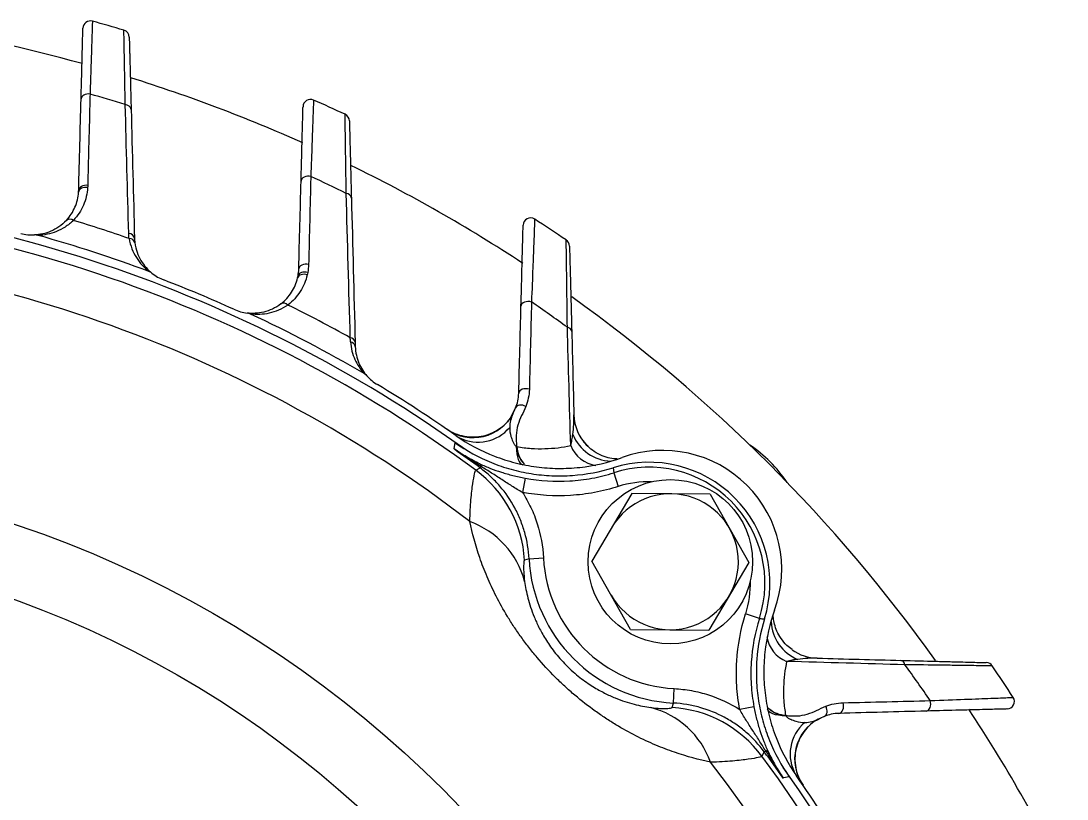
# Paper-space layout '_Right' of a CAD drawing. Header units: inches. Extents: x -10.2 to 6.6, y -6.2 to 9.3.
# Drawn here: x 1.468 to 5.795, y 3.172 to 6.392 of the extents above; entities that cross this region are included whole.
import ezdxf

# ---------------------------------------------------------------- set-up
doc = ezdxf.new("R2010")
doc.units = ezdxf.units.IN
doc.header["$MEASUREMENT"] = 0

psp = doc.layouts.new('_Right')

# ---------------------------------------------------------------- linework, layer by layer
at = {"color": 7, "linetype": 'Continuous', "lineweight": 25}
for p, q in [((3.4977, 4.7577), (3.5143, 4.7906)), ((3.3681, 4.5423), (3.3723, 4.5479)), ((3.9177, 4.5434), (3.9201, 4.5227)), ((3.3494, 4.533), (3.3681, 4.5423)), ((3.5539, 4.5), (3.5429, 4.4411)), ((3.9201, 4.5227), (3.9383, 4.4656)), ((3.9946, 4.4367), (3.8298, 4.1572)), ((4.3191, 4.4338), (3.9946, 4.4367)), ((4.3191, 4.4338), (4.4787, 4.1513)), ((3.5696, 4.167), (3.5513, 4.1611)), ((3.5696, 4.167), (3.6295, 4.1702)), ((3.9895, 3.8747), (3.8298, 4.1572)), ((4.4787, 4.1513), (4.3139, 3.8718)), ((4.5227, 3.9201), (4.4656, 3.9383)), ((3.9895, 3.8747), (4.3139, 3.8718)), ((4.167, 3.5696), (4.1702, 3.6295)), ((4.1611, 3.5513), (4.167, 3.5696)), ((4.5, 3.5539), (4.4411, 3.5429)), ((4.7599, 3.499), (4.7774, 3.5086)), ((4.5423, 3.3681), (4.533, 3.3494)), ((4.5423, 3.3681), (4.5479, 3.3723))]:
    psp.add_line(p, q, dxfattribs=at)
at = {"color": 7, "linetype": 'Continuous', "lineweight": 25, "flags": 128}
for points in [[(1.7541, 6.0895), (1.7473, 6.09), (1.7406, 6.0895), (1.7343, 6.088), (1.7286, 6.0855), (1.7238, 6.0822), (1.7202, 6.0783), (1.7179, 6.0739), (1.717, 6.0693)], [(1.7445, 5.7115), (1.7377, 5.712), (1.731, 5.7116), (1.7246, 5.7101), (1.7188, 5.7076), (1.714, 5.7043), (1.7103, 5.7004), (1.708, 5.696), (1.7071, 5.6913)], [(2.6671, 5.7485), (2.66, 5.7495), (2.6529, 5.7494), (2.646, 5.7482), (2.6397, 5.7459), (2.6344, 5.7427), (2.6304, 5.7388), (2.6278, 5.7343), (2.6269, 5.7295)], [(1.7441, 5.7028), (1.7374, 5.7034), (1.7308, 5.7031), (1.7245, 5.7018), (1.7188, 5.6996), (1.7139, 5.6965), (1.7102, 5.6927), (1.7078, 5.6884), (1.7068, 5.6838)], [(2.658, 5.3845), (2.6509, 5.3856), (2.6437, 5.3856), (2.6367, 5.3844), (2.6304, 5.3821), (2.625, 5.3789), (2.6209, 5.375), (2.6183, 5.3705), (2.6173, 5.3657)], [(2.6523, 5.3412), (2.6459, 5.343), (2.6393, 5.3437), (2.6328, 5.3435), (2.6268, 5.3422), (2.6216, 5.3399), (2.6173, 5.3368), (2.6142, 5.333), (2.6124, 5.3286)], [(2.6544, 5.351), (2.6478, 5.3526), (2.641, 5.3532), (2.6344, 5.3528), (2.6283, 5.3513), (2.623, 5.3488), (2.6188, 5.3455), (2.6158, 5.3415), (2.6142, 5.337)], [(3.5798, 5.2291), (3.5725, 5.2306), (3.5649, 5.231), (3.5575, 5.2301), (3.5507, 5.2281), (3.5448, 5.225), (3.5403, 5.2212), (3.5375, 5.2167), (3.5364, 5.2119)], [(3.571, 4.8685), (3.5636, 4.8701), (3.556, 4.8705), (3.5484, 4.8697), (3.5415, 4.8678), (3.5355, 4.8648), (3.531, 4.8609), (3.5281, 4.8565), (3.527, 4.8516)], [(3.5562, 4.797), (3.55, 4.7998), (3.5435, 4.8017), (3.5369, 4.8024), (3.5307, 4.8021), (3.525, 4.8006), (3.5203, 4.7981), (3.5166, 4.7947), (3.5143, 4.7906)], [(3.2594, 4.6209), (3.2598, 4.6225), (3.2646, 4.6461)], [(3.5163, 4.6318), (3.5172, 4.6159), (3.5189, 4.6015), (3.5214, 4.5888), (3.5247, 4.578), (3.5288, 4.5693), (3.5335, 4.5626), (3.5388, 4.5582), (3.5447, 4.556)], [(3.5192, 4.6309), (3.5191, 4.6309), (3.519, 4.631), (3.5189, 4.6311), (3.5188, 4.6311), (3.5187, 4.6312), (3.5186, 4.6313), (3.5185, 4.6313), (3.5184, 4.6314)], [(4.7906, 3.5143), (4.7947, 3.5166), (4.7981, 3.5203), (4.8006, 3.525), (4.8021, 3.5307), (4.8024, 3.5369), (4.8017, 3.5435), (4.7998, 3.55), (4.797, 3.5562)], [(4.8516, 3.527), (4.8565, 3.5281), (4.8609, 3.531), (4.8648, 3.5355), (4.8678, 3.5415), (4.8697, 3.5484), (4.8705, 3.556), (4.8701, 3.5636), (4.8685, 3.571)], [(5.2119, 3.5364), (5.2167, 3.5375), (5.2212, 3.5403), (5.225, 3.5448), (5.2281, 3.5507), (5.2301, 3.5575), (5.231, 3.5649), (5.2306, 3.5725), (5.2291, 3.5798)], [(4.6318, 3.5163), (4.6159, 3.5172), (4.6015, 3.5189), (4.5888, 3.5214), (4.578, 3.5247), (4.5693, 3.5288), (4.5626, 3.5335), (4.5582, 3.5388), (4.556, 3.5447)], [(4.6314, 3.5184), (4.6313, 3.5185), (4.6313, 3.5186), (4.6312, 3.5187), (4.6311, 3.5188), (4.6311, 3.5189), (4.631, 3.519), (4.6309, 3.5191), (4.6309, 3.5192)], [(4.6461, 3.2646), (4.6225, 3.2598), (4.6209, 3.2594)]]:
    psp.add_lwpolyline(points, dxfattribs=at)
at = {"color": 7, "linetype": 'Continuous', "lineweight": 25}
for centre, radius in [((0, 0), 4.5436), ((4.1543, 4.1543), 0.34), ((0, 0), 4.2493)]:
    psp.add_circle(centre, radius, dxfattribs=at)
for centre, radius, start, end in [((0, 0), 6.4497, 74.51893, 80.97942), ((1.7557, 6.3612), 0.031, 74.5706, 178.5), ((0, 0), 6.63, 73.39954, 74.57063), ((1.8853, 6.324), 0.031, 1.5, 73.3995), ((0, 0), 6.4497, 65.89964, 72.65992), ((0, 0), 6.3371, 72.55583, 73.93109), ((2.6659, 6.0365), 0.031, 66.1724, 178.5), ((0, 0), 6.63, 64.93505, 66.17236), ((1.8997, 6.0208), 0.0249, 11.1174, 89.9612), ((2.7956, 5.9776), 0.031, 1.5, 64.935), ((0, 0), 6.4497, 56.67119, 63.94518), ((0, 0), 6.3371, 63.64015, 65.11074), ((0, 0), 5.6801, 54.2831, 88.4897), ((2.8121, 5.655), 0.0232, 10.8229, 86.1064), ((1.6707, 5.5483), 0.0236, 51.7342, 127.6916), ((0, 0), 5.8163, 70.76816, 73.15701), ((3.5762, 5.546), 0.031, 57.185, 178.5), ((0, 0), 6.63, 55.83281, 57.18496), ((1.5172, 5.6964), 0.19, 255.0861, 272.2367), ((0, 0), 5.7161, 69.5488, 74.3764), ((1.9139, 5.4878), 0.0246, 11.0321, 89.1758), ((1.9167, 5.4681), 0.0236, 16.2336, 92.1909), ((3.7061, 5.46), 0.031, 1.5, 55.8328), ((2.128, 5.4975), 0.19, 231.6885, 248.8391), ((0, 0), 5.705, 65.6834, 68.8391), ((0, 0), 6.4497, 35.5008, 54.48954), ((2.4274, 5.372), 0.19, 245.6834, 262.834), ((2.5546, 5.2008), 0.0236, 42.3316, 118.2889), ((0, 0), 5.8163, 60.88192, 63.75436), ((0, 0), 6.3371, 53.96252, 55.60499), ((0, 0), 5.7161, 59.6547, 64.9737), ((3.7256, 5.1034), 0.0211, 10.9996, 82.8595), ((2.8283, 5.0586), 0.0227, 10.8137, 85.0623), ((2.8282, 5.0415), 0.0231, 8.9505, 82.225), ((3.041, 5.0501), 0.19, 221.7944, 238.945), ((0, 0), 5.705, 55.0469, 58.945), ((3.3385, 4.8559), 0.1878, 235.5575, 331.2409), ((3.9432, 4.7669), 0.1879, 181.502, 224.323), ((3.5101, 4.5898), 0.0425, 78.665, 81.6488), ((4.1543, 4.1543), 0.5841, 34.2131, 55.7869), ((0, 0), 5.6548, 53.4428, 54.8021), ((4.1224, 4.1224), 0.4926, 340.0544, 109.9456), ((3.358, 4.5481), 0.0144, 359.1964, 52.0168), ((4.0659, 4.0659), 0.5, 342.7666, 107.2334), ((4.0659, 4.0659), 0.4795, 342.2989, 107.7011), ((3.052, 4.1308), 0.5002, 3.4687, 53.5209), ((4.0659, 4.0659), 0.4196, 88.5259, 107.7011), ((4.1543, 4.1543), 0.281, 209.4753, 149.4753), ((3.2022, 3.9806), 0.3613, 14.8601, 70.1285), ((4.2002, 4.2002), 0.6315, 183.0111, 266.9889), ((4.2002, 4.2002), 0.5716, 183.0111, 266.9889), ((4.0659, 4.0659), 0.4196, 342.2989, 1.4741), ((4.7669, 3.9432), 0.1879, 234.4958, 268.499), ((5.1034, 3.7256), 0.0211, 7.1405, 79.0004), ((0, 0), 6.3371, 34.39501, 36.03748), ((5.46, 3.7061), 0.031, 34.1672, 88.5), ((0, 0), 6.63, 32.81504, 34.16719), ((5.546, 3.5762), 0.031, 271.5, 32.815), ((3.9806, 3.2022), 0.3613, 19.8715, 75.1399), ((4.1308, 3.052), 0.5002, 36.4791, 86.5313), ((4.5898, 3.5101), 0.0425, 8.3512, 11.335), ((0, 0), 6.4497, 26.04214, 33.33636), ((4.819, 3.3592), 0.1696, 129.7517, 210.9785), ((4.8559, 3.3385), 0.1878, 118.7591, 214.4425), ((0, 0), 5.6362, 323.54, 36.46), ((0, 0), 5.6548, 35.1979, 36.5572), ((4.5481, 3.358), 0.0144, 37.9832, 90.8036), ((0, 0), 5.4518, 322.4177, 37.5823), ((0, 0), 5.6801, 324.2831, 35.5637), ((0, 0), 5.705, 31.055, 34.9531)]:
    psp.add_arc(centre, radius, start, end, dxfattribs=at)
at = {"color": 8, "linetype": 'Continuous', "lineweight": 25}
for centre, radius, start, end in [((0, 0), 5.6362, 53.54, 88.4064), ((0, 0), 5.4518, 52.4177, 88.0974), ((3.3583, 4.8206), 0.1714, 243.528, 320.0211), ((3.9149, 4.7478), 0.1773, 202.0937, 267.7752), ((3.6184, 4.6314), 0.0998, 180.3434, 226.9965), ((3.6364, 4.6376), 0.1174, 183.3128, 220.299), ((3.8652, 4.6844), 0.1328, 201.7764, 261.805), ((4.748, 3.915), 0.1775, 182.6961, 247.8825), ((4.6851, 3.866), 0.1339, 189.3684, 248.0654), ((4.6314, 3.6184), 0.0998, 223.0035, 269.6566), ((4.6376, 3.6364), 0.1174, 229.701, 266.6872)]:
    psp.add_arc(centre, radius, start, end, dxfattribs=at)
at = {"color": 7, "linetype": 'Continuous', "lineweight": 25}
for points, knots in [([(1.717, 6.0693), (1.7182, 6.1155), (1.7193, 6.1565), (1.7207, 6.2107), (1.7212, 6.2275), (1.722, 6.2585), (1.7223, 6.2727), (1.7233, 6.3104), (1.7238, 6.3295), (1.7243, 6.3488), (1.7245, 6.3538), (1.7246, 6.3603), (1.7247, 6.362), (1.7247, 6.362)], [0, 0, 0, 0, 0.25, 0.25, 0.375, 0.375, 0.5, 0.5, 0.75, 0.75, 0.875, 0.875, 1, 1, 1, 1]), ([(1.7639, 6.391), (1.7639, 6.391), (1.7639, 6.3894), (1.7636, 6.3826), (1.7635, 6.3776), (1.7628, 6.3578), (1.7622, 6.3383), (1.7609, 6.2997), (1.7605, 6.2851), (1.7594, 6.2533), (1.7589, 6.2359), (1.7576, 6.1985), (1.757, 6.1784), (1.7556, 6.1358), (1.7548, 6.1133), (1.7541, 6.0895)], [0, 0, 0, 0, 0.125, 0.125, 0.25, 0.25, 0.5, 0.5, 0.625, 0.625, 0.75, 0.75, 0.875, 0.875, 1, 1, 1, 1]), ([(1.8997, 6.0457), (1.8993, 6.0697), (1.8989, 6.0926), (1.8981, 6.136), (1.8977, 6.1565), (1.8967, 6.2135), (1.8961, 6.2458), (1.8954, 6.2855), (1.8952, 6.2973), (1.8948, 6.3177), (1.8947, 6.3262), (1.8944, 6.3399), (1.8943, 6.3451), (1.8942, 6.3519), (1.8942, 6.3537), (1.8942, 6.3537)], [0, 0, 0, 0, 0.125, 0.125, 0.25, 0.25, 0.5, 0.5, 0.625, 0.625, 0.75, 0.75, 0.875, 0.875, 1, 1, 1, 1]), ([(1.9163, 6.3248), (1.9163, 6.3248), (1.9165, 6.318), (1.917, 6.2983), (1.9172, 6.2901), (1.9176, 6.2754), (1.9177, 6.27), (1.918, 6.2586), (1.9182, 6.2525), (1.919, 6.2204), (1.9199, 6.189), (1.9213, 6.1335), (1.9218, 6.1135), (1.9229, 6.0713), (1.9235, 6.049), (1.9241, 6.0256)], [0, 0, 0, 0, 0.25, 0.25, 0.375, 0.375, 0.4375, 0.4375, 0.5, 0.5, 0.75, 0.75, 0.875, 0.875, 1, 1, 1, 1]), ([(1.7541, 6.0895), (1.7537, 6.0747), (1.7533, 6.0598), (1.7529, 6.045), (1.7514, 5.9856), (1.7499, 5.9261), (1.7484, 5.8667), (1.7471, 5.815), (1.7458, 5.7632), (1.7445, 5.7115)], [0, 0, 0, 0, 0.0015748, 0.0015748, 0.0015748, 0.007874, 0.007874, 0.007874, 0.01335208, 0.01335208, 0.01335208, 0.01335208]), ([(2.6784, 6.0649), (2.6784, 6.0649), (2.6784, 6.0631), (2.6781, 6.0559), (2.6779, 6.0505), (2.6772, 6.0294), (2.6764, 6.0087), (2.675, 5.9679), (2.6744, 5.9526), (2.6732, 5.9191), (2.6726, 5.9009), (2.6705, 5.842), (2.6689, 5.7976), (2.6671, 5.7485)], [0, 0, 0, 0, 0.125, 0.125, 0.25, 0.25, 0.5, 0.5, 0.625, 0.625, 0.75, 0.75, 1, 1, 1, 1]), ([(2.6269, 5.7295), (2.6281, 5.7773), (2.6292, 5.8202), (2.6307, 5.8769), (2.6312, 5.8946), (2.6318, 5.9191), (2.632, 5.927), (2.6324, 5.9419), (2.6326, 5.949), (2.6335, 5.9823), (2.634, 6.0026), (2.6346, 6.0233), (2.6347, 6.0286), (2.6349, 6.0356), (2.6349, 6.0373), (2.6349, 6.0373)], [0, 0, 0, 0, 0.25, 0.25, 0.375, 0.375, 0.4375, 0.4375, 0.5, 0.5, 0.75, 0.75, 0.875, 0.875, 1, 1, 1, 1]), ([(2.8137, 5.6782), (2.8134, 5.7033), (2.813, 5.7273), (2.8123, 5.7728), (2.812, 5.7944), (2.8111, 5.855), (2.8106, 5.8895), (2.8099, 5.932), (2.8097, 5.9447), (2.8094, 5.9666), (2.8092, 5.9759), (2.809, 5.9907), (2.8089, 5.9963), (2.8088, 6.0038), (2.8088, 6.0056), (2.8088, 6.0056)], [0, 0, 0, 0, 0.125, 0.125, 0.25, 0.25, 0.5, 0.5, 0.625, 0.625, 0.75, 0.75, 0.875, 0.875, 1, 1, 1, 1]), ([(2.8266, 5.9784), (2.8266, 5.9784), (2.8268, 5.971), (2.8274, 5.9496), (2.8276, 5.9407), (2.8282, 5.9193), (2.8285, 5.907), (2.8296, 5.8655), (2.8305, 5.8319), (2.832, 5.7727), (2.8326, 5.7516), (2.8337, 5.7072), (2.8343, 5.6839), (2.835, 5.6594)], [0, 0, 0, 0, 0.25, 0.25, 0.375, 0.375, 0.5, 0.5, 0.75, 0.75, 0.875, 0.875, 1, 1, 1, 1]), ([(2.6671, 5.7485), (2.6667, 5.7333), (2.6663, 5.7181), (2.6659, 5.7028), (2.6644, 5.6419), (2.6629, 5.5809), (2.6614, 5.5198), (2.6603, 5.4748), (2.6591, 5.4297), (2.658, 5.3845)], [0, 0, 0, 0, 0.0015748, 0.0015748, 0.0015748, 0.00787401, 0.00787401, 0.00787401, 0.0125202, 0.0125202, 0.0125202, 0.0125202]), ([(1.6562, 5.5669), (1.6718, 5.5836), (1.6834, 5.6019), (1.696, 5.6313), (1.6994, 5.6415), (1.7044, 5.6623), (1.706, 5.673), (1.7068, 5.6838)], [0, 0, 0, 0, 0.5, 0.5, 0.75, 0.75, 1, 1, 1, 1]), ([(1.7441, 5.7028), (1.7433, 5.6901), (1.7414, 5.6777), (1.7355, 5.6534), (1.7316, 5.6415), (1.7168, 5.6073), (1.7033, 5.5861), (1.6853, 5.5668)], [0, 0, 0, 0, 0.25, 0.25, 0.5, 0.5, 1, 1, 1, 1]), ([(1.6562, 5.5669), (1.6463, 5.5563), (1.6359, 5.5475), (1.6144, 5.5327), (1.6033, 5.5266), (1.5695, 5.5121), (1.5469, 5.5074), (1.5246, 5.5066)], [0, 0, 0, 0, 0.25, 0.25, 0.5, 0.5, 1, 1, 1, 1]), ([(1.6853, 5.5668), (1.6745, 5.556), (1.6631, 5.547), (1.6396, 5.5318), (1.6273, 5.5256), (1.6024, 5.5157), (1.5897, 5.512), (1.5645, 5.5068), (1.552, 5.5053), (1.5394, 5.5049)], [0, 0, 0, 0, 0.25, 0.25, 0.5, 0.5, 0.75, 0.75, 1, 1, 1, 1]), ([(3.5364, 5.2119), (3.5378, 5.2625), (3.539, 5.3084), (3.5406, 5.3698), (3.5411, 5.389), (3.5418, 5.4159), (3.542, 5.4245), (3.5424, 5.4408), (3.5426, 5.4486), (3.5436, 5.4852), (3.5442, 5.5078), (3.5448, 5.531), (3.5449, 5.5369), (3.5451, 5.5448), (3.5452, 5.5468), (3.5452, 5.5468)], [0, 0, 0, 0, 0.25, 0.25, 0.375, 0.375, 0.4375, 0.4375, 0.5, 0.5, 0.75, 0.75, 0.875, 0.875, 1, 1, 1, 1]), ([(3.593, 5.572), (3.593, 5.572), (3.5929, 5.57), (3.5926, 5.562), (3.5924, 5.556), (3.5915, 5.5324), (3.5906, 5.5094), (3.5892, 5.4722), (3.5889, 5.4643), (3.5882, 5.4477), (3.5879, 5.4389), (3.5869, 5.4115), (3.5861, 5.3917), (3.5836, 5.3283), (3.5818, 5.281), (3.5798, 5.2291)], [0, 0, 0, 0, 0.125, 0.125, 0.25, 0.25, 0.5, 0.5, 0.5625, 0.5625, 0.625, 0.625, 0.75, 0.75, 1, 1, 1, 1]), ([(1.9158, 5.4917), (1.9182, 5.4767), (1.9221, 5.4627), (1.9322, 5.4365), (1.9384, 5.4243), (1.9528, 5.4016), (1.9608, 5.3911), (1.9781, 5.3721), (1.9874, 5.3635), (1.9972, 5.3558)], [0, 0, 0, 0, 0.25, 0.25, 0.5, 0.5, 0.75, 0.75, 1, 1, 1, 1]), ([(1.9394, 5.4747), (1.9411, 5.4603), (1.9444, 5.447), (1.953, 5.4224), (1.9584, 5.411), (1.9772, 5.3794), (1.9928, 5.3622), (2.0102, 5.3484)], [0, 0, 0, 0, 0.25, 0.25, 0.5, 0.5, 1, 1, 1, 1]), ([(3.7282, 5.1244), (3.7275, 5.1781), (3.7269, 5.2273), (3.726, 5.2936), (3.7258, 5.3145), (3.7253, 5.3528), (3.725, 5.3703), (3.7246, 5.4021), (3.7244, 5.4163), (3.7242, 5.4349), (3.7241, 5.4406), (3.7239, 5.4511), (3.7239, 5.4559), (3.7237, 5.4686), (3.7236, 5.475), (3.7235, 5.4835), (3.7235, 5.4857), (3.7235, 5.4857)], [0, 0, 0, 0, 0.25, 0.25, 0.375, 0.375, 0.5, 0.5, 0.625, 0.625, 0.6875, 0.6875, 0.75, 0.75, 0.875, 0.875, 1, 1, 1, 1]), ([(3.7371, 5.4608), (3.7371, 5.4608), (3.7373, 5.4524), (3.7378, 5.4318), (3.7379, 5.4272), (3.7382, 5.417), (3.7383, 5.4114), (3.7388, 5.3932), (3.7392, 5.3793), (3.74, 5.3482), (3.7405, 5.331), (3.7414, 5.2934), (3.742, 5.273), (3.7437, 5.208), (3.7449, 5.1599), (3.7463, 5.1075)], [0, 0, 0, 0, 0.25, 0.25, 0.3125, 0.3125, 0.375, 0.375, 0.5, 0.5, 0.625, 0.625, 0.75, 0.75, 1, 1, 1, 1]), ([(2.5435, 5.2216), (2.5615, 5.2355), (2.576, 5.2516), (2.5932, 5.2786), (2.5982, 5.2881), (2.6066, 5.3078), (2.6099, 5.318), (2.6124, 5.3286)], [0, 0, 0, 0, 0.5, 0.5, 0.75, 0.75, 1, 1, 1, 1]), ([(2.6523, 5.3412), (2.6495, 5.3288), (2.6456, 5.3169), (2.6358, 5.2939), (2.63, 5.2828), (2.6098, 5.2515), (2.593, 5.2328), (2.5721, 5.2167)], [0, 0, 0, 0, 0.25, 0.25, 0.5, 0.5, 1, 1, 1, 1]), ([(2.5435, 5.2216), (2.532, 5.2127), (2.5202, 5.2057), (2.4966, 5.1946), (2.4847, 5.1904), (2.4489, 5.1817), (2.4258, 5.1807), (2.4037, 5.1835)], [0, 0, 0, 0, 0.25, 0.25, 0.5, 0.5, 1, 1, 1, 1]), ([(2.5721, 5.2167), (2.5597, 5.2078), (2.547, 5.2008), (2.5213, 5.1896), (2.5082, 5.1855), (2.4819, 5.1798), (2.4688, 5.1782), (2.4432, 5.1772), (2.4305, 5.1778), (2.4181, 5.1794)], [0, 0, 0, 0, 0.25, 0.25, 0.5, 0.5, 0.75, 0.75, 1, 1, 1, 1]), ([(2.8313, 5.0644), (2.833, 5.0376), (2.8397, 5.0135), (2.8546, 4.9805), (2.8604, 4.97), (2.8732, 4.9505), (2.8802, 4.9414), (2.8878, 4.9329)], [0, 0, 0, 0, 0.5, 0.5, 0.75, 0.75, 1, 1, 1, 1]), ([(2.8511, 5.0451), (2.8514, 5.0323), (2.853, 5.0203), (2.858, 4.9976), (2.8615, 4.9868), (2.87, 4.9665), (2.8751, 4.9569), (2.8864, 4.9392), (2.8926, 4.931), (2.8993, 4.9235)], [0, 0, 0, 0, 0.25, 0.25, 0.5, 0.5, 0.75, 0.75, 1, 1, 1, 1]), ([(3.5032, 4.7655), (3.4968, 4.7541), (3.4892, 4.7435), (3.4718, 4.7239), (3.4622, 4.715), (3.4466, 4.7034), (3.4411, 4.6997), (3.4298, 4.693), (3.424, 4.6899), (3.4061, 4.6816), (3.3937, 4.6773), (3.3681, 4.6714), (3.3548, 4.6697), (3.3285, 4.6691), (3.3154, 4.6702), (3.2766, 4.6775), (3.2513, 4.6879), (3.2296, 4.7029)], [0, 0, 0, 0, 0.125, 0.125, 0.25, 0.25, 0.3125, 0.3125, 0.375, 0.375, 0.5, 0.5, 0.625, 0.625, 0.75, 0.75, 1, 1, 1, 1]), ([(3.5032, 4.7655), (3.4993, 4.7567), (3.4958, 4.7481), (3.491, 4.7301), (3.4897, 4.7207), (3.4896, 4.7105)], [0, 0, 0, 0, 0.5, 0.5, 1, 1, 1, 1]), ([(3.5562, 4.797), (3.5458, 4.771), (3.5318, 4.7471), (3.5197, 4.7062), (3.5173, 4.6919), (3.5157, 4.6624), (3.5165, 4.6471), (3.5184, 4.6314)], [0, 0, 0, 0, 0.5, 0.5, 0.75, 0.75, 1, 1, 1, 1]), ([(3.2684, 4.6759), (3.318, 4.6413), (3.3706, 4.6133), (3.4402, 4.5862), (3.4543, 4.5812), (3.4829, 4.572), (3.4975, 4.5678), (3.5412, 4.5566), (3.5706, 4.5509), (3.6297, 4.5431), (3.6594, 4.5409), (3.7043, 4.5404), (3.7193, 4.5407), (3.7494, 4.5421), (3.7645, 4.5433), (3.8392, 4.5514), (3.8976, 4.5649), (3.9544, 4.5855)], [0, 0, 0, 0, 0.25, 0.25, 0.3125, 0.3125, 0.375, 0.375, 0.5, 0.5, 0.625, 0.625, 0.6875, 0.6875, 0.75, 0.75, 1, 1, 1, 1]), ([(3.4896, 4.7105), (3.4895, 4.6985), (3.4913, 4.6857), (3.4969, 4.6657), (3.4993, 4.6589), (3.504, 4.6485), (3.5058, 4.645), (3.5089, 4.6398), (3.5101, 4.6381), (3.5121, 4.6356), (3.5128, 4.6347), (3.5144, 4.6332), (3.5152, 4.6324), (3.5163, 4.6318)], [0, 0, 0, 0, 0.5, 0.5, 0.75, 0.75, 0.875, 0.875, 0.9375, 0.9375, 0.96875, 0.96875, 1, 1, 1, 1]), ([(3.7419, 4.6351), (3.7441, 4.6428), (3.7457, 4.6505), (3.7485, 4.6658), (3.7496, 4.6735), (3.7506, 4.6811)], [0, 0, 0, 0, 0.5, 0.5, 1, 1, 1, 1]), ([(3.2646, 4.6461), (3.3116, 4.613), (3.3616, 4.5859), (3.4406, 4.5539), (3.4676, 4.5447), (3.523, 4.5293), (3.5509, 4.5233), (3.607, 4.5145), (3.6352, 4.5116), (3.692, 4.5092), (3.7206, 4.5096), (3.8066, 4.5158), (3.8628, 4.5264), (3.9177, 4.5434)], [0, 0, 0, 0, 0.25, 0.25, 0.375, 0.375, 0.5, 0.5, 0.625, 0.625, 0.75, 0.75, 1, 1, 1, 1]), ([(3.5163, 4.6318), (3.5165, 4.6316), (3.5169, 4.6314), (3.5172, 4.6312), (3.5175, 4.631), (3.5179, 4.6309), (3.5182, 4.6308), (3.5183, 4.6308), (3.5184, 4.6308), (3.5185, 4.6308)], [0, 0, 0, 0, 0.00002793779, 0.00002793779, 0.00002793779, 0.00005642103, 0.00005642103, 0.00005642103, 0.00006631819, 0.00006631819, 0.00006631819, 0.00006631819]), ([(3.5192, 4.6309), (3.5391, 4.6273), (3.5589, 4.6249), (3.5976, 4.6222), (3.6165, 4.6218), (3.6721, 4.6233), (3.7076, 4.6278), (3.7419, 4.6351)], [0, 0, 0, 0, 0.25, 0.25, 0.5, 0.5, 1, 1, 1, 1]), ([(3.8143, 4.6319), (3.8076, 4.6373), (3.7997, 4.6439), (3.7945, 4.6526), (3.7937, 4.654)], [0, 0, 0, 0, 0.83811, 1, 1, 1, 1]), ([(3.9335, 4.5799), (3.9309, 4.5799), (3.9196, 4.5801), (3.8949, 4.5846), (3.863, 4.5959), (3.8327, 4.613), (3.8166, 4.6292), (3.8095, 4.6364)], [0, 0, 0, 0, 0.0636481, 0.2761828, 0.5211786, 0.7868167, 1, 1, 1, 1]), ([(3.3668, 4.5595), (3.3479, 4.5683), (3.3295, 4.5779), (3.2938, 4.5983), (3.2763, 4.6093), (3.2594, 4.6209)], [0, 0, 0, 0, 0.5, 0.5, 1, 1, 1, 1]), ([(3.3668, 4.5595), (3.3814, 4.5527), (3.3958, 4.5465), (3.4251, 4.5351), (3.44, 4.5298), (3.4707, 4.52), (3.4866, 4.5154), (3.5198, 4.507), (3.5366, 4.5033), (3.5539, 4.5)], [0, 0, 0, 0, 0.25, 0.25, 0.5, 0.5, 0.75, 0.75, 1, 1, 1, 1]), ([(3.5429, 4.4411), (3.528, 4.4495), (3.5135, 4.4583), (3.4849, 4.4762), (3.4709, 4.4853), (3.4428, 4.5034), (3.4288, 4.5125), (3.4008, 4.5304), (3.3866, 4.5392), (3.3723, 4.5479)], [0, 0, 0, 0, 0.25, 0.25, 0.5, 0.5, 0.75, 0.75, 1, 1, 1, 1]), ([(3.325, 4.3204), (3.3257, 4.3546), (3.3275, 4.3846), (3.3307, 4.4236), (3.3319, 4.4356), (3.3344, 4.4577), (3.3357, 4.4677), (3.3396, 4.4946), (3.342, 4.5081), (3.3463, 4.5269), (3.348, 4.5321), (3.3494, 4.533)], [0, 0, 0, 0, 0.25, 0.25, 0.375, 0.375, 0.5, 0.5, 0.75, 0.75, 1, 1, 1, 1]), ([(3.5696, 4.167), (3.5676, 4.204), (3.5617, 4.24), (3.547, 4.2927), (3.5411, 4.31), (3.5273, 4.3443), (3.5195, 4.3609), (3.4936, 4.4092), (3.473, 4.4393), (3.4369, 4.4812), (3.4241, 4.4945), (3.3971, 4.5195), (3.383, 4.5313), (3.3681, 4.5423)], [0, 0, 0, 0, 0.25, 0.25, 0.375, 0.375, 0.5, 0.5, 0.75, 0.75, 0.875, 0.875, 1, 1, 1, 1]), ([(3.5539, 4.5), (3.6151, 4.4886), (3.6763, 4.4848), (3.7531, 4.4895), (3.7684, 4.4909), (3.7992, 4.4947), (3.8146, 4.4971), (3.8604, 4.5057), (3.8904, 4.5132), (3.9201, 4.5227)], [0, 0, 0, 0, 0.5, 0.5, 0.625, 0.625, 0.75, 0.75, 1, 1, 1, 1]), ([(3.9383, 4.4656), (3.9063, 4.4553), (3.8738, 4.4472), (3.8244, 4.4379), (3.8077, 4.4353), (3.7746, 4.4313), (3.758, 4.4297), (3.6751, 4.4247), (3.6089, 4.4287), (3.5429, 4.4411)], [0, 0, 0, 0, 0.25, 0.25, 0.375, 0.375, 0.5, 0.5, 1, 1, 1, 1]), ([(3.5429, 4.4411), (3.5557, 4.421), (3.5672, 4.4), (3.5876, 4.3565), (3.5964, 4.3339), (3.6183, 4.2655), (3.6269, 4.2185), (3.6295, 4.1702)], [0, 0, 0, 0, 0.25, 0.25, 0.5, 0.5, 1, 1, 1, 1]), ([(4.3204, 3.325), (4.2723, 3.335), (4.2229, 3.3482), (4.1461, 3.3747), (4.1201, 3.3847), (4.0668, 3.4072), (4.0395, 3.4198), (3.9845, 3.4478), (3.9567, 3.4632), (3.9146, 3.4888), (3.9004, 3.4977), (3.8719, 3.5165), (3.8576, 3.5263), (3.815, 3.5569), (3.7869, 3.5788), (3.7452, 3.6141), (3.7313, 3.6264), (3.704, 3.6515), (3.6907, 3.6643), (3.6516, 3.7034), (3.6267, 3.7304), (3.5911, 3.7723), (3.5796, 3.7865), (3.5576, 3.8147), (3.547, 3.8289), (3.5266, 3.8572), (3.5168, 3.8714), (3.498, 3.8999), (3.489, 3.9142), (3.4634, 3.9564), (3.448, 3.9842), (3.4201, 4.0389), (3.4076, 4.0658), (3.3906, 4.1059), (3.3853, 4.1192), (3.3752, 4.1454), (3.3705, 4.1584), (3.3483, 4.2228), (3.335, 4.2723), (3.325, 4.3204)], [0, 0, 0, 0, 0.125, 0.125, 0.1875, 0.1875, 0.25, 0.25, 0.3125, 0.3125, 0.34375, 0.34375, 0.375, 0.375, 0.4375, 0.4375, 0.46875, 0.46875, 0.5, 0.5, 0.5625, 0.5625, 0.59375, 0.59375, 0.625, 0.625, 0.65625, 0.65625, 0.6875, 0.6875, 0.75, 0.75, 0.8125, 0.8125, 0.84375, 0.84375, 0.875, 0.875, 1, 1, 1, 1]), ([(3.5513, 4.1611), (3.5503, 4.1608), (3.5495, 4.1589), (3.5481, 4.1518), (3.5476, 4.1465), (3.547, 4.1324), (3.5471, 4.1235), (3.5482, 4.1017), (3.5493, 4.0887), (3.5515, 4.0732)], [0, 0, 0, 0, 0.25, 0.25, 0.5, 0.5, 0.75, 0.75, 1, 1, 1, 1]), ([(3.5515, 4.0732), (3.5545, 4.0513), (3.5589, 4.0285), (3.5683, 3.9921), (3.5719, 3.9796), (3.5804, 3.9536), (3.5853, 3.9402), (3.5966, 3.9125), (3.603, 3.8981), (3.6144, 3.8754), (3.6185, 3.8676), (3.6274, 3.8516), (3.6322, 3.8433), (3.648, 3.8179), (3.6599, 3.8004), (3.6815, 3.7726), (3.6893, 3.7631), (3.7058, 3.7443), (3.7145, 3.735), (3.7328, 3.7166), (3.7422, 3.7078), (3.7612, 3.6909), (3.7706, 3.6831), (3.7984, 3.6614), (3.8165, 3.6489), (3.8507, 3.6276), (3.8666, 3.6188), (3.8971, 3.6035), (3.9117, 3.5969), (3.9539, 3.5797), (3.9796, 3.5715), (4.0283, 3.5589), (4.0512, 3.5545), (4.0732, 3.5515)], [0, 0, 0, 0, 0.125, 0.125, 0.1875, 0.1875, 0.25, 0.25, 0.3125, 0.3125, 0.34375, 0.34375, 0.375, 0.375, 0.4375, 0.4375, 0.46875, 0.46875, 0.5, 0.5, 0.53125, 0.53125, 0.5625, 0.5625, 0.625, 0.625, 0.6875, 0.6875, 0.75, 0.75, 0.875, 0.875, 1, 1, 1, 1]), ([(4.4411, 3.5429), (4.4349, 3.5759), (4.4308, 3.6091), (4.4277, 3.6593), (4.4272, 3.6761), (4.4272, 3.7096), (4.4278, 3.7262), (4.433, 3.8091), (4.4451, 3.8743), (4.4656, 3.9383)], [0, 0, 0, 0, 0.25, 0.25, 0.375, 0.375, 0.5, 0.5, 1, 1, 1, 1]), ([(4.5855, 3.9544), (4.5649, 3.8976), (4.5515, 3.8394), (4.5434, 3.7652), (4.5422, 3.7503), (4.5407, 3.7203), (4.5404, 3.7051), (4.5409, 3.6599), (4.5431, 3.6301), (4.5508, 3.571), (4.5565, 3.5417), (4.5676, 3.4983), (4.5717, 3.4838), (4.5809, 3.4551), (4.586, 3.4409), (4.6132, 3.3708), (4.6413, 3.318), (4.6759, 3.2684)], [0, 0, 0, 0, 0.25, 0.25, 0.3125, 0.3125, 0.375, 0.375, 0.5, 0.5, 0.625, 0.625, 0.6875, 0.6875, 0.75, 0.75, 1, 1, 1, 1]), ([(4.5227, 3.9201), (4.5038, 3.8608), (4.4925, 3.8004), (4.4877, 3.7237), (4.4872, 3.7083), (4.4872, 3.6773), (4.4876, 3.6617), (4.4905, 3.6153), (4.4943, 3.5845), (4.5, 3.5539)], [0, 0, 0, 0, 0.5, 0.5, 0.625, 0.625, 0.75, 0.75, 1, 1, 1, 1]), ([(4.5434, 3.9177), (4.5264, 3.8628), (4.5159, 3.807), (4.5097, 3.7219), (4.5092, 3.6934), (4.5116, 3.6359), (4.5144, 3.6075), (4.5232, 3.5514), (4.5292, 3.5237), (4.5443, 3.4689), (4.5534, 3.4418), (4.5857, 3.3618), (4.613, 3.3116), (4.6461, 3.2646)], [0, 0, 0, 0, 0.25, 0.25, 0.375, 0.375, 0.5, 0.5, 0.625, 0.625, 0.75, 0.75, 1, 1, 1, 1]), ([(4.6585, 3.7911), (4.6509, 3.7965), (4.6329, 3.8093), (4.6116, 3.8357), (4.5947, 3.8659), (4.5848, 3.8949), (4.5803, 3.9183), (4.5799, 3.9303), (4.5798, 3.9342)], [0, 0, 0, 0, 0.162404, 0.383674, 0.584571, 0.765273, 0.923243, 1, 1, 1, 1]), ([(4.6351, 3.7419), (4.6278, 3.7076), (4.6233, 3.672), (4.6218, 3.6165), (4.6222, 3.5976), (4.6249, 3.5589), (4.6273, 3.5391), (4.6309, 3.5192)], [0, 0, 0, 0, 0.5, 0.5, 0.75, 0.75, 1, 1, 1, 1]), ([(4.6811, 3.7506), (4.6735, 3.7496), (4.6658, 3.7485), (4.6505, 3.7457), (4.6428, 3.7441), (4.6351, 3.7419)], [0, 0, 0, 0, 0.5, 0.5, 1, 1, 1, 1]), ([(5.1075, 3.7463), (5.1599, 3.7449), (5.2079, 3.7437), (5.2724, 3.742), (5.2927, 3.7415), (5.321, 3.7407), (5.3301, 3.7405), (5.3475, 3.74), (5.3557, 3.7398), (5.3946, 3.7388), (5.4188, 3.7382), (5.4438, 3.7375), (5.4502, 3.7373), (5.4587, 3.7371), (5.4608, 3.7371), (5.4608, 3.7371)], [0, 0, 0, 0, 0.25, 0.25, 0.375, 0.375, 0.4375, 0.4375, 0.5, 0.5, 0.75, 0.75, 0.875, 0.875, 1, 1, 1, 1]), ([(5.4857, 3.7235), (5.4857, 3.7235), (5.4835, 3.7235), (5.4749, 3.7236), (5.4684, 3.7237), (5.4431, 3.724), (5.4185, 3.7244), (5.371, 3.725), (5.3534, 3.7252), (5.3148, 3.7258), (5.2939, 3.726), (5.2274, 3.7269), (5.1781, 3.7275), (5.1244, 3.7282)], [0, 0, 0, 0, 0.125, 0.125, 0.25, 0.25, 0.5, 0.5, 0.625, 0.625, 0.75, 0.75, 1, 1, 1, 1]), ([(4.1702, 3.6295), (4.1943, 3.6282), (4.2182, 3.6254), (4.2654, 3.6167), (4.289, 3.6108), (4.3574, 3.5888), (4.4005, 3.5687), (4.4411, 3.5429)], [0, 0, 0, 0, 0.25, 0.25, 0.5, 0.5, 1, 1, 1, 1]), ([(5.2291, 3.5798), (5.281, 3.5818), (5.3282, 3.5836), (5.3916, 3.5861), (5.4113, 3.5868), (5.4475, 3.5882), (5.464, 3.5889), (5.4939, 3.59), (5.5072, 3.5905), (5.5305, 3.5914), (5.5403, 3.5918), (5.5561, 3.5924), (5.5621, 3.5926), (5.57, 3.5929), (5.572, 3.593), (5.572, 3.593)], [0, 0, 0, 0, 0.25, 0.25, 0.375, 0.375, 0.5, 0.5, 0.625, 0.625, 0.75, 0.75, 0.875, 0.875, 1, 1, 1, 1]), ([(4.0732, 3.5515), (4.0887, 3.5493), (4.1017, 3.5482), (4.1235, 3.5471), (4.1324, 3.547), (4.1465, 3.5476), (4.1517, 3.5481), (4.1589, 3.5495), (4.1608, 3.5503), (4.1611, 3.5513)], [0, 0, 0, 0, 0.25, 0.25, 0.5, 0.5, 0.75, 0.75, 1, 1, 1, 1]), ([(4.5423, 3.3681), (4.5203, 3.3978), (4.4954, 3.4245), (4.454, 3.4604), (4.4395, 3.4716), (4.4091, 3.4925), (4.3934, 3.5021), (4.3452, 3.528), (4.3114, 3.5417), (4.2581, 3.5566), (4.2401, 3.5606), (4.2038, 3.5666), (4.1855, 3.5686), (4.167, 3.5696)], [0, 0, 0, 0, 0.25, 0.25, 0.375, 0.375, 0.5, 0.5, 0.75, 0.75, 0.875, 0.875, 1, 1, 1, 1]), ([(4.5, 3.5539), (4.5033, 3.5367), (4.507, 3.5199), (4.5152, 3.4872), (4.5198, 3.4712), (4.5297, 3.4402), (4.535, 3.4252), (4.5465, 3.3958), (4.5526, 3.3814), (4.5595, 3.3668)], [0, 0, 0, 0, 0.25, 0.25, 0.5, 0.5, 0.75, 0.75, 1, 1, 1, 1]), ([(4.6314, 3.5184), (4.6394, 3.5175), (4.6473, 3.5168), (4.6629, 3.5161), (4.6706, 3.5161), (4.6931, 3.5174), (4.7072, 3.52), (4.7474, 3.532), (4.7713, 3.5459), (4.797, 3.5562)], [0, 0, 0, 0, 0.125, 0.125, 0.25, 0.25, 0.5, 0.5, 1, 1, 1, 1]), ([(4.5479, 3.3723), (4.5392, 3.3867), (4.5304, 3.4008), (4.5124, 3.4289), (4.5034, 3.4429), (4.4852, 3.4709), (4.4761, 3.485), (4.4582, 3.5136), (4.4495, 3.528), (4.4411, 3.5429)], [0, 0, 0, 0, 0.25, 0.25, 0.5, 0.5, 0.75, 0.75, 1, 1, 1, 1]), ([(4.6308, 3.5185), (4.6308, 3.5183), (4.6308, 3.518), (4.6309, 3.5178), (4.631, 3.5174), (4.6312, 3.5171), (4.6314, 3.5168), (4.6315, 3.5166), (4.6316, 3.5164), (4.6318, 3.5163)], [0, 0, 0, 0, 0.00002203897, 0.00002203897, 0.00002203897, 0.00004890521, 0.00004890521, 0.00004890521, 0.00006610353, 0.00006610353, 0.00006610353, 0.00006610353]), ([(4.6318, 3.5163), (4.6324, 3.5152), (4.6332, 3.5144), (4.6348, 3.5127), (4.6356, 3.512), (4.6381, 3.51), (4.6399, 3.5089), (4.6451, 3.5057), (4.6486, 3.504), (4.6589, 3.4993), (4.6658, 3.4969), (4.6858, 3.4912), (4.6985, 3.4895), (4.7105, 3.4896)], [0, 0, 0, 0, 0.03125, 0.03125, 0.0625, 0.0625, 0.125, 0.125, 0.25, 0.25, 0.5, 0.5, 1, 1, 1, 1]), ([(5.5468, 3.5452), (5.5468, 3.5452), (5.5389, 3.545), (5.516, 3.5444), (5.5065, 3.5441), (5.4838, 3.5435), (5.4707, 3.5432), (5.4415, 3.5424), (5.4253, 3.542), (5.3899, 3.5411), (5.3707, 3.5406), (5.3087, 3.539), (5.2625, 3.5378), (5.2119, 3.5364)], [0, 0, 0, 0, 0.25, 0.25, 0.375, 0.375, 0.5, 0.5, 0.625, 0.625, 0.75, 0.75, 1, 1, 1, 1]), ([(4.7655, 3.5032), (4.7541, 3.4968), (4.7436, 3.4892), (4.7241, 3.472), (4.7151, 3.4622), (4.6994, 3.4412), (4.6927, 3.43), (4.6844, 3.4121), (4.6819, 3.4059), (4.6776, 3.3934), (4.6758, 3.3871), (4.6713, 3.3679), (4.6697, 3.3548), (4.6691, 3.3283), (4.6702, 3.3152), (4.6751, 3.2893), (4.6789, 3.2764), (4.6865, 3.2582), (4.6894, 3.2523), (4.6956, 3.2407), (4.6991, 3.235), (4.7029, 3.2296)], [0, 0, 0, 0, 0.125, 0.125, 0.25, 0.25, 0.375, 0.375, 0.4375, 0.4375, 0.5, 0.5, 0.625, 0.625, 0.75, 0.75, 0.875, 0.875, 0.9375, 0.9375, 1, 1, 1, 1]), ([(4.7105, 3.4896), (4.7207, 3.4897), (4.7301, 3.491), (4.7481, 3.4958), (4.7567, 3.4993), (4.7655, 3.5032)], [0, 0, 0, 0, 0.5, 0.5, 1, 1, 1, 1]), ([(4.533, 3.3494), (4.5321, 3.348), (4.5269, 3.3463), (4.5081, 3.342), (4.4945, 3.3395), (4.4586, 3.3344), (4.4366, 3.3318), (4.3846, 3.3275), (4.3546, 3.3257), (4.3204, 3.325)], [0, 0, 0, 0, 0.25, 0.25, 0.5, 0.5, 0.75, 0.75, 1, 1, 1, 1]), ([(4.5595, 3.3668), (4.5683, 3.3479), (4.5779, 3.3295), (4.5983, 3.2938), (4.6093, 3.2763), (4.6209, 3.2594)], [0, 0, 0, 0, 0.5, 0.5, 1, 1, 1, 1])]:
    psp.add_open_spline(points, degree=3, knots=knots, dxfattribs=at)
for points in [[(1.7071, 5.6913), (1.7104, 5.8174), (1.7137, 5.9434), (1.717, 6.0693)], [(1.9143, 5.5124), (1.9094, 5.6906), (1.9045, 5.8683), (1.8997, 6.0457)], [(1.9241, 6.0256), (1.9288, 5.8483), (1.9334, 5.6707), (1.9381, 5.4925)], [(1.7445, 5.7115), (1.7444, 5.7086), (1.7443, 5.7057), (1.7441, 5.7028)], [(2.6173, 5.3657), (2.6205, 5.4873), (2.6237, 5.6085), (2.6269, 5.7295)], [(1.7068, 5.6838), (1.7069, 5.6863), (1.707, 5.6888), (1.7071, 5.6913)], [(1.7071, 5.6912), (1.7071, 5.6913), (1.7071, 5.6913), (1.7071, 5.6913)], [(2.8303, 5.0812), (2.8247, 5.2814), (2.8192, 5.4803), (2.8137, 5.6782)], [(2.835, 5.6594), (2.8402, 5.4616), (2.8454, 5.2629), (2.8506, 5.0629)], [(1.5394, 5.5049), (1.5346, 5.5062), (1.5296, 5.5068), (1.5246, 5.5066)], [(1.9158, 5.4917), (1.915, 5.4987), (1.9145, 5.5056), (1.9143, 5.5124)], [(1.9381, 5.4925), (1.9382, 5.4866), (1.9387, 5.4807), (1.9394, 5.4747)], [(2.6142, 5.337), (2.616, 5.3463), (2.6171, 5.3559), (2.6173, 5.3657)], [(2.658, 5.3845), (2.6577, 5.3731), (2.6565, 5.3619), (2.6544, 5.351)], [(2.0102, 5.3484), (2.0063, 5.3515), (2.002, 5.354), (1.9972, 5.3558)], [(2.6124, 5.3286), (2.6131, 5.3314), (2.6137, 5.3342), (2.6142, 5.337)], [(2.6544, 5.351), (2.6538, 5.3477), (2.6531, 5.3444), (2.6523, 5.3412)], [(3.527, 4.8516), (3.5302, 4.9723), (3.5333, 5.0923), (3.5364, 5.2119)], [(3.5798, 5.2291), (3.5769, 5.1095), (3.5739, 4.9893), (3.571, 4.8685)], [(2.4181, 5.1794), (2.4135, 5.1815), (2.4087, 5.1829), (2.4037, 5.1835)], [(3.7419, 4.6351), (3.7373, 4.7995), (3.7327, 4.9625), (3.7282, 5.1244)], [(3.7463, 5.1075), (3.7493, 4.9929), (3.7523, 4.8778), (3.7554, 4.762)], [(2.8313, 5.0644), (2.831, 5.0699), (2.8306, 5.0755), (2.8303, 5.0812)], [(2.8506, 5.0629), (2.8508, 5.0568), (2.8509, 5.0509), (2.8511, 5.0451)], [(2.8993, 4.9235), (2.896, 4.9272), (2.8922, 4.9304), (2.8878, 4.9329)], [(3.5143, 4.7906), (3.5219, 4.8093), (3.5264, 4.8296), (3.527, 4.8516)], [(3.571, 4.8685), (3.5703, 4.8428), (3.5651, 4.8191), (3.5562, 4.797)], [(3.5032, 4.7655), (3.5069, 4.7738), (3.5108, 4.782), (3.5143, 4.7906)], [(3.7506, 4.6811), (3.7541, 4.709), (3.756, 4.7359), (3.7554, 4.762)], [(3.5184, 4.6314), (3.5185, 4.6312), (3.5185, 4.631), (3.5185, 4.6308)], [(3.5185, 4.6308), (3.5188, 4.6308), (3.519, 4.6308), (3.5192, 4.6309)], [(3.3723, 4.5479), (3.3337, 4.571), (3.2961, 4.5953), (3.2594, 4.6209)], [(4.5227, 3.9201), (4.5296, 3.9192), (4.5365, 3.9185), (4.5434, 3.9177)], [(5.1244, 3.7282), (4.9625, 3.7327), (4.7995, 3.7373), (4.6351, 3.7419)], [(4.762, 3.7554), (4.7359, 3.756), (4.709, 3.7541), (4.6811, 3.7506)], [(4.762, 3.7554), (4.8778, 3.7523), (4.9929, 3.7493), (5.1075, 3.7463)], [(4.797, 3.5562), (4.8191, 3.5651), (4.8428, 3.5703), (4.8685, 3.571)], [(4.8685, 3.571), (4.9893, 3.5739), (5.1095, 3.5769), (5.2291, 3.5798)], [(4.6309, 3.5192), (4.6308, 3.519), (4.6308, 3.5188), (4.6308, 3.5185)], [(4.6308, 3.5185), (4.631, 3.5185), (4.6312, 3.5185), (4.6314, 3.5184)], [(4.7906, 3.5143), (4.782, 3.5108), (4.7738, 3.5069), (4.7655, 3.5032)], [(4.8516, 3.527), (4.8296, 3.5264), (4.8093, 3.5219), (4.7906, 3.5143)], [(5.2119, 3.5364), (5.0923, 3.5333), (4.9723, 3.5302), (4.8516, 3.527)], [(4.5479, 3.3723), (4.571, 3.3337), (4.5953, 3.2961), (4.6209, 3.2594)]]:
    psp.add_open_spline(points, degree=3, dxfattribs=at)

doc.saveas('drawing.dxf')
